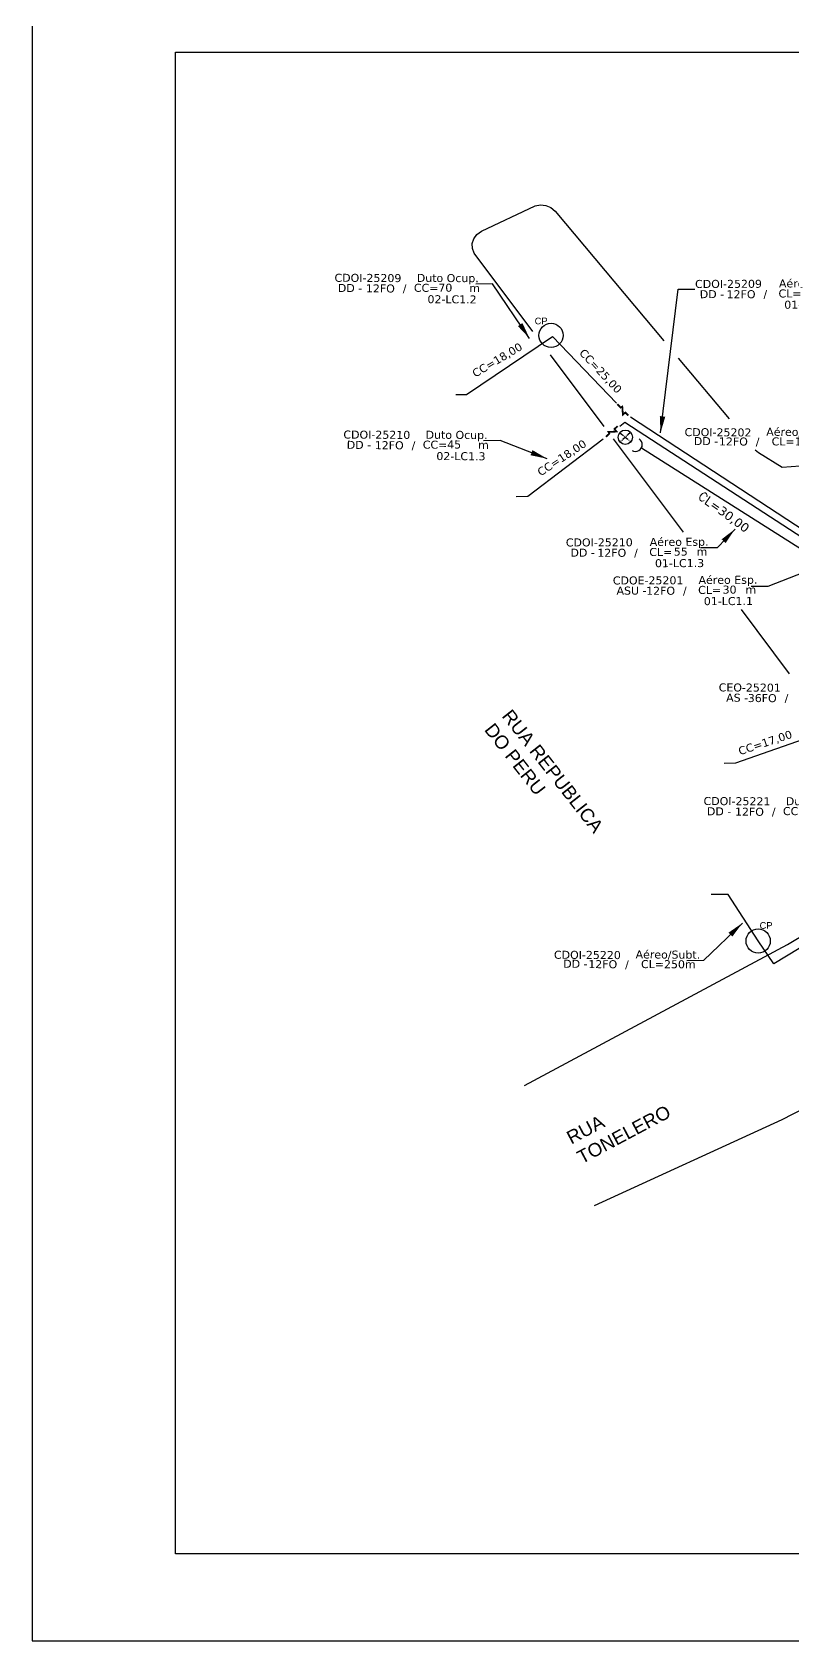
# Model space of a CAD drawing. Extents: x -89 to 749, y 705 to 1299.
# Drawn here: x -89.3 to 47.6, y 705 to 994.5 of the extents above; entities that cross this region are included whole.
import ezdxf
from ezdxf.enums import TextEntityAlignment as Align

# ---------------------------------------------------------------- set-up
doc = ezdxf.new("R2010")
doc.units = 0
doc.linetypes.add('PHANTOM2', pattern=[1.25, 0.625, -0.125, 0.125, -0.125, 0.125, -0.125])
for name, color, linetype in [('10.4-Postes', 1, 'Continuous'), ('CAP a instalar', 1, 'Continuous'), ('celulas gpon', 7, 'Continuous'), ('label_cabos', 7, 'Continuous'), ('Legenda', 1, 'Continuous'), ('locais', 7, 'Continuous'), ('locais legendas', 7, 'Continuous'), ('QUADRA', 7, 'Continuous'), ('Subida Lateral', 5, 'Continuous')]:
    doc.layers.add(name, color=color, linetype=linetype)
for name, color, linetype, lineweight in [('20.6-CORDOALHA_SUPORTE', 7, 'Continuous', 25), ('CORDOALHA_SUPORTE', 7, 'Continuous', 25), ('Segmento Logradouro Texto', 7, 'Continuous', 0)]:
    doc.layers.add(name, color=color, linetype=linetype, lineweight=lineweight)
doc.layers.add('EXTRA', color=50, linetype='Continuous', plot=False)
doc.styles.add('DIGICADE', font='arial.ttf')
doc.styles.add('ROMANS', font='romans')
doc.styles.add('siredit', font='verdana.ttf')
doc.styles.get("Standard").update_dxf_attribs({"font": 'arial.ttf'})
doc.dimstyles.new('CC', dxfattribs={"dimtxt": 1, "dimasz": 2, "dimexe": 0.18, "dimexo": 0.0625, "dimgap": 0.09, "dimtad": 0, "dimdec": 0, "dimrnd": 1, "dimzin": 0, "dimdsep": 46, "dimtxsty": 'siredit', "dimblk": 'NONE', "dimcen": 0, "dimse1": 1, "dimse2": 1, "dimsd1": 1, "dimsd2": 1, "dimclrt": 7, "dimadec": 0, "dimazin": 0, "dimtfac": 1, "dimtdec": 0, "dimtofl": 0, "dimtmove": 0, "dimatfit": 3, "dimfxl": 0, "dimtolj": 1, "dimtzin": 0, "dimarcsym": 0})

# ---------------------------------------------------------------- blocks, each defined once
blk = doc.blocks.new('Inst CORD ALUMINIO 4.8 MM 3F(sem recursos)')
at = {"color": 0, "lineweight": 0, "style": 'ROMANS'}
blk.add_attdef('FID', (-19.18, -2.21), '', height=1, dxfattribs=at)
blk.add_attdef('LANCE', text='', height=1, dxfattribs=at).set_placement((-0.54, -2.21), align=Align.RIGHT)
at = {"color": 0, "lineweight": 0, "style": 'ROMANS', "flags": 3}
for tag, p in [('FATOR', (-5.2, -4.44)), ('ID_ATIVIDADE', (-5.2, -6.67))]:
    blk.add_attdef(tag, p, '', height=1, dxfattribs=at)
at = {"layer": 'label_cabos', "color": 0, "style": 'siredit'}
blk.add_attdef('QTDE', (-0.54, -2.21), '', height=1, rotation=359.69, dxfattribs=at)
blk = doc.blocks.new('LEGENDA DOS CABOS')
at = {"layer": 'EXTRA', "color": 0, "style": 'siredit'}
for tag, p in [('ID', (4.6, 0.97)), ('XX', (9.03, 0.97))]:
    blk.add_attdef(tag, text='', height=0.48, rotation=359.69, dxfattribs=at).set_placement(p, align=Align.MIDDLE_CENTER)
at = {"layer": 'Legenda', "color": 0, "style": 'siredit'}
for tag, p in [('TIPO_CABO', (1.31, 0)), ('CABO', (4.69, -0.05)), ('/', (6.81, -0.05)), ('METROS', (10.03, -0.05))]:
    blk.add_attdef(tag, text='', height=0.8, rotation=359.69, dxfattribs=at).set_placement(p, align=Align.MIDDLE_CENTER)
blk = doc.blocks.new('Inst CB ESP CFOA-SM-AS-80-TS-36')
at = {"layer": 'label_cabos', "color": 0, "style": 'siredit'}
for tag, flags, p in [('ID_ATIVIDADE', 3, (1.31, 2.67)), ('FATOR', 1, (11.56, 2.55))]:
    blk.add_attdef(tag, text='', height=1, rotation=359.69, dxfattribs=dict(at, flags=flags)).set_placement(p, align=Align.MIDDLE_CENTER)
for tag, p in [('TIPO_CABO', (1.76, 0)), ('DESTINO_CABO', (3.13, 1.26)), ('CABO', (4.69, -0.05)), ('/', (7.71, -0.05)), ('LANCE', (10.81, 0)), ('TIPO_CABO', (13.11, 1.24)), ('UND', (15.96, 0)), ('FID', (13.15, -1.41))]:
    blk.add_attdef(tag, text='', height=1, rotation=359.69, dxfattribs=at).set_placement(p, align=Align.MIDDLE_CENTER)
blk.add_attdef('QTDE', (12.43, -0.47), '', height=1, rotation=359.69, dxfattribs=at)
blk = doc.blocks.new('Inst CB DT OCUP CFOA-SM-DD-S-12')
at = {"layer": 'label_cabos', "color": 0, "style": 'siredit'}
for tag, flags, p in [('ID_ATIVIDADE', 3, (1.31, 2.67)), ('FATOR', 1, (11.56, 2.55))]:
    blk.add_attdef(tag, text='', height=1, rotation=359.69, dxfattribs=dict(at, flags=flags)).set_placement(p, align=Align.MIDDLE_CENTER)
for tag, p in [('TIPO_CABO', (1.11, 0)), ('DESTINO_CABO', (3.13, 1.26)), ('CABO', (4.69, -0.05)), ('/', (7.71, -0.05)), ('LANCE', (10.41, 0.02)), ('TIPO_CABO', (13.11, 1.24)), ('UND', (16.46, 0)), ('FID', (13.65, -1.41))]:
    blk.add_attdef(tag, text='', height=1, rotation=359.69, dxfattribs=at).set_placement(p, align=Align.MIDDLE_CENTER)
blk.add_attdef('QTDE', (11.93, -0.45), '', height=1, rotation=359.69, dxfattribs=at)
blk = doc.blocks.new('_None')
blk = doc.blocks.new('Inst CB ESP CFOA-SM-ASU-120-S-12')
at = {"layer": 'label_cabos', "color": 0, "style": 'siredit'}
for tag, flags, p in [('ID_ATIVIDADE', 3, (1.31, 2.67)), ('FATOR', 1, (11.56, 2.55))]:
    blk.add_attdef(tag, text='', height=1, rotation=359.69, dxfattribs=dict(at, flags=flags)).set_placement(p, align=Align.MIDDLE_CENTER)
for tag, p in [('TIPO_CABO', (1.26, 0)), ('DESTINO_CABO', (3.13, 1.26)), ('CABO', (4.69, -0.05)), ('/', (7.71, -0.05)), ('LANCE', (10.81, 0)), ('TIPO_CABO', (13.11, 1.24)), ('UND', (15.96, 0)), ('FID', (13.15, -1.41))]:
    blk.add_attdef(tag, text='', height=1, rotation=359.69, dxfattribs=at).set_placement(p, align=Align.MIDDLE_CENTER)
blk.add_attdef('QTDE', (12.43, -0.47), '', height=1, rotation=359.69, dxfattribs=at)

msp = doc.modelspace()

# ---------------------------------------------------------------- linework, layer by layer
msp.add_lwpolyline([(-89.32, 705.02), (749.25, 705.02), (749.25, 1299.02), (-89.32, 1299.02), (-89.32, 705.02)])
msp.add_lwpolyline([(-63.53, 990.92), (278.82, 990.92), (278.82, 720.69), (-63.53, 720.69)], close=True)
at = {"layer": '10.4-Postes', "color": 1, "linetype": 'PHANTOM2'}
for points in [[(16.44, 922.46), (18.44, 920.83)], [(18.38, 922.52), (16.49, 920.77)]]:
    msp.add_lwpolyline(points, dxfattribs=at)
at = {"layer": '10.4-Postes', "color": 1}
msp.add_circle((17.44, 921.64), 1.29, dxfattribs=at)
at = {"layer": 'CAP a instalar', "color": 7, "ltscale": 50}
for points in [[(-13.03, 929.35), (-11.13, 929.33), (4.33, 939.75)], [(4.33, 939.75), (15.87, 927.74)], [(16.46, 923.63), (17.37, 924.32), (53.01, 901.18), (59.95, 904.78)], [(18.37, 925.29), (53.14, 902.56), (59.95, 904.78)], [(-2.18, 910.98), (-0.12, 911.05), (13.45, 921.35)], [(35.26, 863), (37.32, 863.01), (51.94, 868.15)]]:
    msp.add_lwpolyline(points, dxfattribs=at)
at = {"layer": 'CAP a instalar', "color": 8, "ltscale": 50}
msp.add_lwpolyline([(99.37, 837.51), (83.66, 854.8), (73.84, 844.82), (44.19, 826.84), (41.36, 830.98), (35.96, 839.35), (32.9, 839.36)], dxfattribs=at)
at = {"layer": 'CORDOALHA_SUPORTE'}
msp.add_lwpolyline([(18.65, 919.26, 1), (19.92, 921.34)], format="xyb", dxfattribs=at)
msp.add_lwpolyline([(50.95, 900.3), (20.33, 919.66)], dxfattribs=at)
at = {"layer": 'locais', "color": 5, "linetype": 'Continuous'}
for centre in [(4.08, 939.96), (41.36, 830.98)]:
    msp.add_circle(centre, 2.18, dxfattribs=at)
at = {"layer": 'QUADRA', "color": 4}
for points in [[(0.81, 940.68), (-9.75, 954.76), (-10.07, 955.61), (-10.1, 956.5), (-9.83, 957.37), (-9.28, 958.11), (-8.43, 958.72), (1.21, 963.28), (2.16, 963.46), (3.13, 963.37), (4.03, 963.01), (4.8, 962.35), (24.35, 939)], [(13.63, 923.59), (3.97, 936.46)], [(26.96, 935.88), (36.12, 924.94)], [(40.82, 919.39), (41.39, 918.9), (45.7, 916.25), (50.56, 916.61), (51.5, 916.91), (75.59, 929)], [(27.91, 904.55), (15.32, 921.33)], [(46.98, 879.03), (38.35, 890.63)], [(-0.67, 804.99), (46.66, 830.37), (69.23, 843.87), (69.94, 844.5), (70.41, 845.29), (70.59, 846.17), (70.47, 847.08), (70.05, 847.89), (63.89, 856.22)]]:
    msp.add_lwpolyline(points, dxfattribs=at)
msp.add_lwpolyline([(106.06, 792.68), (87.19, 816.55, 0.358625), (82.22, 817.62), (45.6, 798.77), (11.83, 783.3)], format="xyb", dxfattribs=at)
at = {"layer": 'Subida Lateral', "color": 5, "const_width": 0.32}
for points in [[(17.99, 925.54), (17.46, 926.08), (17.01, 925.71), (16.9, 927.15), (16.61, 926.97), (16.01, 927.58)], [(16.06, 923.63), (15.5, 923.12), (15.86, 922.66), (14.41, 922.59), (14.58, 922.29), (13.96, 921.72)]]:
    msp.add_lwpolyline(points, dxfattribs=at)

# ---------------------------------------------------------------- block references
at = {"color": 0, "lineweight": 0}
ref = msp.add_blockref('Inst CB DT OCUP CFOA-SM-DD-S-12', (-33.39, 948.5), dxfattribs=dict(at, xscale=1.439999999999998, yscale=1.439999999999998, zscale=1.439999999999998))
ref.add_attrib('DESTINO_CABO', 'CDOI-25209', dxfattribs={"layer": 'label_cabos', "color": 0, "height": 1.44, "rotation": 359.69, "style": 'siredit'}).set_placement((-28.88, 950.31), align=Align.MIDDLE_CENTER)
ref.add_attrib('TIPO_CABO', 'Duto Ocup.', dxfattribs={"layer": 'label_cabos', "color": 0, "height": 1.44, "rotation": 359.69, "style": 'siredit'}).set_placement((-14.51, 950.29), align=Align.MIDDLE_CENTER)
ref.add_attrib('/', '/', dxfattribs={"layer": 'label_cabos', "color": 0, "height": 1.44, "rotation": 359.69, "style": 'siredit'}).set_placement((-22.28, 948.42), align=Align.MIDDLE_CENTER)
ref.add_attrib('FID', '02-LC1.2', dxfattribs={"layer": 'label_cabos', "color": 0, "height": 1.44, "rotation": 359.69, "style": 'siredit'}).set_placement((-13.74, 946.46), align=Align.MIDDLE_CENTER)
ref.add_attrib('LANCE', 'CC=', dxfattribs={"layer": 'label_cabos', "color": 0, "height": 1.44, "rotation": 359.69, "style": 'siredit'}).set_placement((-18.4, 948.53), align=Align.MIDDLE_CENTER)
ref.add_attrib('UND', 'm', dxfattribs={"layer": 'label_cabos', "color": 0, "height": 1.44, "rotation": 359.69, "style": 'siredit'}).set_placement((-9.68, 948.5), align=Align.MIDDLE_CENTER)
ref.add_attrib('CABO', '12FO', dxfattribs={"layer": 'label_cabos', "color": 0, "height": 1.44, "rotation": 359.69, "style": 'siredit'}).set_placement((-26.64, 948.42), align=Align.MIDDLE_CENTER)
ref.add_attrib('TIPO_CABO', 'DD - ', dxfattribs={"layer": 'label_cabos', "color": 0, "height": 1.44, "rotation": 359.69, "style": 'siredit'}).set_placement((-31.79, 948.49), align=Align.MIDDLE_CENTER)
ref.add_attrib('QTDE', '70', (-16.21, 947.84), dxfattribs={"layer": 'label_cabos', "color": 0, "height": 1.44, "rotation": 359.69, "style": 'siredit'})
ref = msp.add_blockref('Inst CB DT OCUP CFOA-SM-DD-S-12', (-31.79, 920.27), dxfattribs=dict(at, xscale=1.439999999999998, yscale=1.439999999999998, zscale=1.439999999999998))
ref.add_attrib('DESTINO_CABO', 'CDOI-25210', dxfattribs={"layer": 'label_cabos', "color": 0, "height": 1.44, "rotation": 359.69, "style": 'siredit'}).set_placement((-27.28, 922.09), align=Align.MIDDLE_CENTER)
ref.add_attrib('TIPO_CABO', 'Duto Ocup.', dxfattribs={"layer": 'label_cabos', "color": 0, "height": 1.44, "rotation": 359.69, "style": 'siredit'}).set_placement((-12.92, 922.06), align=Align.MIDDLE_CENTER)
ref.add_attrib('/', '/', dxfattribs={"layer": 'label_cabos', "color": 0, "height": 1.44, "rotation": 359.69, "style": 'siredit'}).set_placement((-20.68, 920.2), align=Align.MIDDLE_CENTER)
ref.add_attrib('FID', '02-LC1.3', dxfattribs={"layer": 'label_cabos', "color": 0, "height": 1.44, "rotation": 359.69, "style": 'siredit'}).set_placement((-12.14, 918.23), align=Align.MIDDLE_CENTER)
ref.add_attrib('LANCE', 'CC=', dxfattribs={"layer": 'label_cabos', "color": 0, "height": 1.44, "rotation": 359.69, "style": 'siredit'}).set_placement((-16.8, 920.3), align=Align.MIDDLE_CENTER)
ref.add_attrib('UND', 'm', dxfattribs={"layer": 'label_cabos', "color": 0, "height": 1.44, "rotation": 359.69, "style": 'siredit'}).set_placement((-8.08, 920.27), align=Align.MIDDLE_CENTER)
ref.add_attrib('CABO', '12FO', dxfattribs={"layer": 'label_cabos', "color": 0, "height": 1.44, "rotation": 359.69, "style": 'siredit'}).set_placement((-25.05, 920.2), align=Align.MIDDLE_CENTER)
ref.add_attrib('TIPO_CABO', 'DD - ', dxfattribs={"layer": 'label_cabos', "color": 0, "height": 1.44, "rotation": 359.69, "style": 'siredit'}).set_placement((-30.19, 920.26), align=Align.MIDDLE_CENTER)
ref.add_attrib('QTDE', '45', (-14.62, 919.62), dxfattribs={"layer": 'label_cabos', "color": 0, "height": 1.44, "rotation": 359.69, "style": 'siredit'})
ref = msp.add_blockref('Inst CORD ALUMINIO 4.8 MM 3F(sem recursos)', (36.75, 910.45), dxfattribs=dict(at, xscale=1.600000000011545, yscale=1.600000000011545, zscale=1.600000000011545, rotation=323.9826589535235))
ref.add_attrib('QTDE', '30,00', (33.97, 908.09), dxfattribs={"layer": '20.6-CORDOALHA_SUPORTE', "color": 0, "height": 1.6, "rotation": 323.6727, "style": 'siredit'})
ref.add_attrib('LANCE', 'CL=', dxfattribs={"layer": '20.6-CORDOALHA_SUPORTE', "color": 0, "lineweight": 0, "height": 1.6, "rotation": 323.9827, "style": 'ROMANS'}).set_placement((33.97, 908.09), align=Align.RIGHT)
ref = msp.add_blockref('Inst CB DT OCUP CFOA-SM-DD-S-12', (33.04, 854.32), dxfattribs=dict(at, xscale=1.44, yscale=1.44, zscale=1.44))
ref.add_attrib('DESTINO_CABO', 'CDOI-25221', dxfattribs={"layer": 'label_cabos', "color": 0, "height": 1.44, "rotation": 359.69, "style": 'siredit'}).set_placement((37.55, 856.14), align=Align.MIDDLE_CENTER)
ref.add_attrib('TIPO_CABO', 'Duto Ocup.', dxfattribs={"layer": 'label_cabos', "color": 0, "height": 1.44, "rotation": 359.69, "style": 'siredit'}).set_placement((51.91, 856.11), align=Align.MIDDLE_CENTER)
ref.add_attrib('/', '/', dxfattribs={"layer": 'label_cabos', "color": 0, "height": 1.44, "rotation": 359.69, "style": 'siredit'}).set_placement((44.15, 854.24), align=Align.MIDDLE_CENTER)
ref.add_attrib('FID', '01-LC9', dxfattribs={"layer": 'label_cabos', "color": 0, "height": 1.44, "rotation": 359.69, "style": 'siredit'}).set_placement((52.69, 852.28), align=Align.MIDDLE_CENTER)
ref.add_attrib('LANCE', 'CC=', dxfattribs={"layer": 'label_cabos', "color": 0, "height": 1.44, "rotation": 359.69, "style": 'siredit'}).set_placement((48.03, 854.35), align=Align.MIDDLE_CENTER)
ref.add_attrib('UND', 'm', dxfattribs={"layer": 'label_cabos', "color": 0, "height": 1.44, "rotation": 359.69, "style": 'siredit'}).set_placement((56.75, 854.32), align=Align.MIDDLE_CENTER)
ref.add_attrib('CABO', '12FO', dxfattribs={"layer": 'label_cabos', "color": 0, "height": 1.44, "rotation": 359.69, "style": 'siredit'}).set_placement((39.79, 854.24), align=Align.MIDDLE_CENTER)
ref.add_attrib('TIPO_CABO', 'DD - ', dxfattribs={"layer": 'label_cabos', "color": 0, "height": 1.44, "rotation": 359.69, "style": 'siredit'}).set_placement((34.64, 854.31), align=Align.MIDDLE_CENTER)
ref.add_attrib('QTDE', '175', (50.22, 853.66), dxfattribs={"layer": 'label_cabos', "color": 0, "height": 1.44, "rotation": 359.69, "style": 'siredit'})
at = {"layer": 'label_cabos'}
ref = msp.add_blockref('Inst CB ESP CFOA-SM-ASU-120-S-12', (31.53, 947.39), dxfattribs=dict(at, xscale=1.439999999999998, yscale=1.439999999999998, zscale=1.439999999999998, rotation=0.4634636983097788))
ref.add_attrib('DESTINO_CABO', 'CDOI-25209', dxfattribs={"color": 0, "height": 1.44, "rotation": 0.1535, "style": 'siredit'}).set_placement((36.02, 949.24), align=Align.MIDDLE_CENTER)
ref.add_attrib('TIPO_CABO', 'Aéreo Esp.', dxfattribs={"color": 0, "height": 1.44, "rotation": 0.1535, "style": 'siredit'}).set_placement((50.39, 949.33), align=Align.MIDDLE_CENTER)
ref.add_attrib('CABO', '12FO', dxfattribs={"color": 0, "height": 1.44, "rotation": 0.1535, "style": 'siredit'}).set_placement((38.28, 947.37), align=Align.MIDDLE_CENTER)
ref.add_attrib('/', '/', dxfattribs={"color": 0, "height": 1.44, "rotation": 0.1535, "style": 'siredit'}).set_placement((42.64, 947.4), align=Align.MIDDLE_CENTER)
ref.add_attrib('TIPO_CABO', 'DD - ', dxfattribs={"color": 0, "height": 1.44, "rotation": 0.1535, "style": 'siredit'}).set_placement((33.35, 947.39), align=Align.MIDDLE_CENTER)
ref.add_attrib('FID', '01-LC1.2', dxfattribs={"color": 0, "height": 1.44, "rotation": 0.1535, "style": 'siredit'}).set_placement((50.48, 945.5), align=Align.MIDDLE_CENTER)
ref.add_attrib('LANCE', 'CL=', dxfattribs={"color": 0, "height": 1.44, "rotation": 0.1535, "style": 'siredit'}).set_placement((47.09, 947.52), align=Align.MIDDLE_CENTER)
ref.add_attrib('QTDE', '55', (49.43, 946.85), dxfattribs={"color": 0, "height": 1.44, "rotation": 0.1535, "style": 'siredit'})
ref.add_attrib('UND', 'm', dxfattribs={"color": 0, "height": 1.44, "rotation": 0.1535, "style": 'siredit'}).set_placement((54.52, 947.58), align=Align.MIDDLE_CENTER)
at = {"layer": 'label_cabos', "color": 0, "lineweight": 0}
ref = msp.add_blockref('LEGENDA DOS CABOS', (28.02, 920.18), dxfattribs=dict(at, xscale=1.439999999999998, yscale=1.439999999999998, zscale=1.439999999999998))
ref.add_attrib('ID', 'CDOI-25202', dxfattribs={"color": 0, "height": 1.44, "rotation": 359.69, "style": 'siredit'}).set_placement((34.13, 922.53), align=Align.MIDDLE_CENTER)
ref.add_attrib('CABO', '12FO', dxfattribs={"color": 0, "height": 1.44, "rotation": 359.69, "style": 'siredit'}).set_placement((36.9, 920.87), align=Align.MIDDLE_CENTER)
ref.add_attrib('METROS', 'CL=100m', dxfattribs={"color": 0, "height": 1.44, "rotation": 359.69, "style": 'siredit'}).set_placement((48.7, 920.87), align=Align.MIDDLE_CENTER)
ref.add_attrib('XX', 'Aéreo/Subt.', dxfattribs={"color": 0, "height": 1.44, "rotation": 359.69, "style": 'siredit'}).set_placement((48.63, 922.59), align=Align.MIDDLE_CENTER)
ref.add_attrib('/', '/', dxfattribs={"color": 0, "height": 1.44, "rotation": 359.69, "style": 'siredit'}).set_placement((41.26, 920.87), align=Align.MIDDLE_CENTER)
ref.add_attrib('TIPO_CABO', 'DD -', dxfattribs={"color": 0, "height": 1.44, "rotation": 359.69, "style": 'siredit'}).set_placement((31.97, 920.94), align=Align.MIDDLE_CENTER)
at = {"layer": 'label_cabos'}
ref = msp.add_blockref('Inst CB ESP CFOA-SM-ASU-120-S-12', (8.27, 900.86), dxfattribs=dict(at, xscale=1.439999999999998, yscale=1.439999999999998, zscale=1.439999999999998, rotation=0.4634636983097788))
ref.add_attrib('DESTINO_CABO', 'CDOI-25210', dxfattribs={"color": 0, "height": 1.44, "rotation": 0.1535, "style": 'siredit'}).set_placement((12.76, 902.72), align=Align.MIDDLE_CENTER)
ref.add_attrib('TIPO_CABO', 'Aéreo Esp.', dxfattribs={"color": 0, "height": 1.44, "rotation": 0.1535, "style": 'siredit'}).set_placement((27.13, 902.81), align=Align.MIDDLE_CENTER)
ref.add_attrib('CABO', '12FO', dxfattribs={"color": 0, "height": 1.44, "rotation": 0.1535, "style": 'siredit'}).set_placement((15.01, 900.84), align=Align.MIDDLE_CENTER)
ref.add_attrib('/', '/', dxfattribs={"color": 0, "height": 1.44, "rotation": 0.1535, "style": 'siredit'}).set_placement((19.37, 900.88), align=Align.MIDDLE_CENTER)
ref.add_attrib('TIPO_CABO', 'DD - ', dxfattribs={"color": 0, "height": 1.44, "rotation": 0.1535, "style": 'siredit'}).set_placement((10.08, 900.87), align=Align.MIDDLE_CENTER)
ref.add_attrib('FID', '01-LC1.3', dxfattribs={"color": 0, "height": 1.44, "rotation": 0.1535, "style": 'siredit'}).set_placement((27.21, 898.98), align=Align.MIDDLE_CENTER)
ref.add_attrib('LANCE', 'CL=', dxfattribs={"color": 0, "height": 1.44, "rotation": 0.1535, "style": 'siredit'}).set_placement((23.83, 900.99), align=Align.MIDDLE_CENTER)
ref.add_attrib('QTDE', '55', (26.17, 900.33), dxfattribs={"color": 0, "height": 1.44, "rotation": 0.1535, "style": 'siredit'})
ref.add_attrib('UND', 'm', dxfattribs={"color": 0, "height": 1.44, "rotation": 0.1535, "style": 'siredit'}).set_placement((31.25, 901.05), align=Align.MIDDLE_CENTER)
ref = msp.add_blockref('Inst CB ESP CFOA-SM-ASU-120-S-12', (17.05, 894.03), dxfattribs=dict(at, xscale=1.439999999999998, yscale=1.439999999999998, zscale=1.439999999999998, rotation=0.4634636983097788))
ref.add_attrib('DESTINO_CABO', 'CDOE-25201', dxfattribs={"color": 0, "height": 1.44, "rotation": 0.1535, "style": 'siredit'}).set_placement((21.55, 895.88), align=Align.MIDDLE_CENTER)
ref.add_attrib('TIPO_CABO', 'Aéreo Esp.', dxfattribs={"color": 0, "height": 1.44, "rotation": 0.1535, "style": 'siredit'}).set_placement((35.92, 895.97), align=Align.MIDDLE_CENTER)
ref.add_attrib('CABO', '12FO', dxfattribs={"color": 0, "height": 1.44, "rotation": 0.1535, "style": 'siredit'}).set_placement((23.8, 894.01), align=Align.MIDDLE_CENTER)
ref.add_attrib('/', '/', dxfattribs={"color": 0, "height": 1.44, "rotation": 0.1535, "style": 'siredit'}).set_placement((28.16, 894.04), align=Align.MIDDLE_CENTER)
ref.add_attrib('TIPO_CABO', 'ASU - ', dxfattribs={"color": 0, "height": 1.44, "rotation": 0.1535, "style": 'siredit'}).set_placement((18.87, 894.04), align=Align.MIDDLE_CENTER)
ref.add_attrib('FID', '01-LC1.1', dxfattribs={"color": 0, "height": 1.44, "rotation": 0.1535, "style": 'siredit'}).set_placement((36, 892.15), align=Align.MIDDLE_CENTER)
ref.add_attrib('LANCE', 'CL=', dxfattribs={"color": 0, "height": 1.44, "rotation": 0.1535, "style": 'siredit'}).set_placement((32.62, 894.16), align=Align.MIDDLE_CENTER)
ref.add_attrib('QTDE', '30', (34.96, 893.49), dxfattribs={"color": 0, "height": 1.44, "rotation": 0.1535, "style": 'siredit'})
ref.add_attrib('UND', 'm', dxfattribs={"color": 0, "height": 1.44, "rotation": 0.1535, "style": 'siredit'}).set_placement((40.04, 894.22), align=Align.MIDDLE_CENTER)
at = {"layer": 'label_cabos', "color": 0, "lineweight": 0}
ref = msp.add_blockref('Inst CB ESP CFOA-SM-AS-80-TS-36', (35.34, 874.77), dxfattribs=dict(at, xscale=1.439999999999998, yscale=1.439999999999998, zscale=1.439999999999998))
ref.add_attrib('DESTINO_CABO', 'CEO-25201', dxfattribs={"color": 0, "height": 1.44, "rotation": 359.69, "style": 'siredit'}).set_placement((39.85, 876.59), align=Align.MIDDLE_CENTER)
ref.add_attrib('TIPO_CABO', 'Aéreo Esp.', dxfattribs={"color": 0, "height": 1.44, "rotation": 359.69, "style": 'siredit'}).set_placement((54.22, 876.56), align=Align.MIDDLE_CENTER)
ref.add_attrib('CABO', '36FO', dxfattribs={"color": 0, "height": 1.44, "rotation": 359.69, "style": 'siredit'}).set_placement((42.09, 874.69), align=Align.MIDDLE_CENTER)
ref.add_attrib('/', '/', dxfattribs={"color": 0, "height": 1.44, "rotation": 359.69, "style": 'siredit'}).set_placement((46.45, 874.69), align=Align.MIDDLE_CENTER)
ref.add_attrib('TIPO_CABO', 'AS - ', dxfattribs={"color": 0, "height": 1.44, "rotation": 359.69, "style": 'siredit'}).set_placement((37.88, 874.76), align=Align.MIDDLE_CENTER)
ref.add_attrib('FID', '02-LC1', dxfattribs={"color": 0, "height": 1.44, "rotation": 359.69, "style": 'siredit'}).set_placement((54.27, 872.73), align=Align.MIDDLE_CENTER)
ref.add_attrib('LANCE', 'CL=', dxfattribs={"color": 0, "height": 1.44, "rotation": 359.69, "style": 'siredit'}).set_placement((50.9, 874.77), align=Align.MIDDLE_CENTER)
ref.add_attrib('QTDE', '60', (53.24, 874.08), dxfattribs={"color": 0, "height": 1.44, "rotation": 359.69, "style": 'siredit'})
ref.add_attrib('UND', 'm', dxfattribs={"color": 0, "height": 1.44, "rotation": 359.69, "style": 'siredit'}).set_placement((58.33, 874.77), align=Align.MIDDLE_CENTER)
ref = msp.add_blockref('LEGENDA DOS CABOS', (4.51, 826.12), dxfattribs=dict(at, xscale=1.439999999999998, yscale=1.439999999999998, zscale=1.439999999999998))
ref.add_attrib('ID', 'CDOI-25220', dxfattribs={"color": 0, "height": 1.44, "rotation": 359.69, "style": 'siredit'}).set_placement((10.62, 828.47), align=Align.MIDDLE_CENTER)
ref.add_attrib('CABO', '12FO', dxfattribs={"color": 0, "height": 1.44, "rotation": 359.69, "style": 'siredit'}).set_placement((13.39, 826.8), align=Align.MIDDLE_CENTER)
ref.add_attrib('METROS', 'CL=250m', dxfattribs={"color": 0, "height": 1.44, "rotation": 359.69, "style": 'siredit'}).set_placement((25.19, 826.8), align=Align.MIDDLE_CENTER)
ref.add_attrib('XX', 'Aéreo/Subt.', dxfattribs={"color": 0, "height": 1.44, "rotation": 359.69, "style": 'siredit'}).set_placement((25.11, 828.53), align=Align.MIDDLE_CENTER)
ref.add_attrib('/', '/', dxfattribs={"color": 0, "height": 1.44, "rotation": 359.69, "style": 'siredit'}).set_placement((17.75, 826.8), align=Align.MIDDLE_CENTER)
ref.add_attrib('TIPO_CABO', 'DD -', dxfattribs={"color": 0, "height": 1.44, "rotation": 359.69, "style": 'siredit'}).set_placement((8.46, 826.87), align=Align.MIDDLE_CENTER)

# ---------------------------------------------------------------- texts
at = {"layer": 'celulas gpon', "style": 'siredit'}
for s, rotation, p in [('CC=18,00', 30.8953, (-9.56, 932.35)), ('CC=25,00', 313.2482, (9.04, 936.72)), ('CC=18,00', 33.4312, (2.21, 914.57)), ('CC=17,00', 18.4716, (38.08, 864.4))]:
    msp.add_text(s, height=1.44, rotation=rotation, dxfattribs=at).set_placement(p)
at = {"layer": 'locais legendas', "color": 5}
for p in [(1.13, 941.96), (41.62, 833.17)]:
    msp.add_text('CP', height=1.2, dxfattribs=at).set_placement(p)
at = {"layer": 'Segmento Logradouro Texto', "color": 5, "linetype": 'Continuous', "char_height": 2.4, "attachment_point": 1, "style": 'DIGICADE'}
for s, insert, width, rotation in [('\\fArial|b0|i0|c0|p34;\\W1.0000000000;\\T1.0000000000;\\o\\lRUA REPUBLICA DO PERU', (-3.01, 872.91), 29.2606, 308.142), ('\\fArial|b0|i0|c0|p34;\\W1.0000000000;\\T1.0000000000;\\o\\lRUA REPUBLICA DO PERU', (-3.01, 872.91), 29.2606, 308.142), ('\\fArial|b0|i0|c0|p34;\\W1.0000000000;\\T1.0000000000;\\o\\lRUA TONELERO', (6.59, 796.43), 18.0813, 28.0151)]:
    msp.add_mtext(s, dxfattribs=dict(at, insert=insert, width=width, rotation=rotation))

# ---------------------------------------------------------------- leaders
at = {"layer": 'label_cabos'}
for points in [[(0.21, 939.43), (-6.45, 949.22), (-9.45, 949.2)], [(23.78, 922.41), (26.97, 948.28), (29.97, 948.3)], [(3.36, 917.78), (-5.09, 921.04), (-8.09, 921.02)], [(37.2, 905.11), (34, 901.73), (31, 901.72)], [(52.17, 898.3), (43.09, 894.8), (40.09, 894.79)], [(38.53, 834.21), (31.54, 827.45), (28.54, 827.43)]]:
    msp.add_leader(points, dimstyle='CC', override={"dimasz": 3, "dimgap": 0.09, "dimtad": 0}, dxfattribs=at)

doc.saveas('drawing.dxf')
